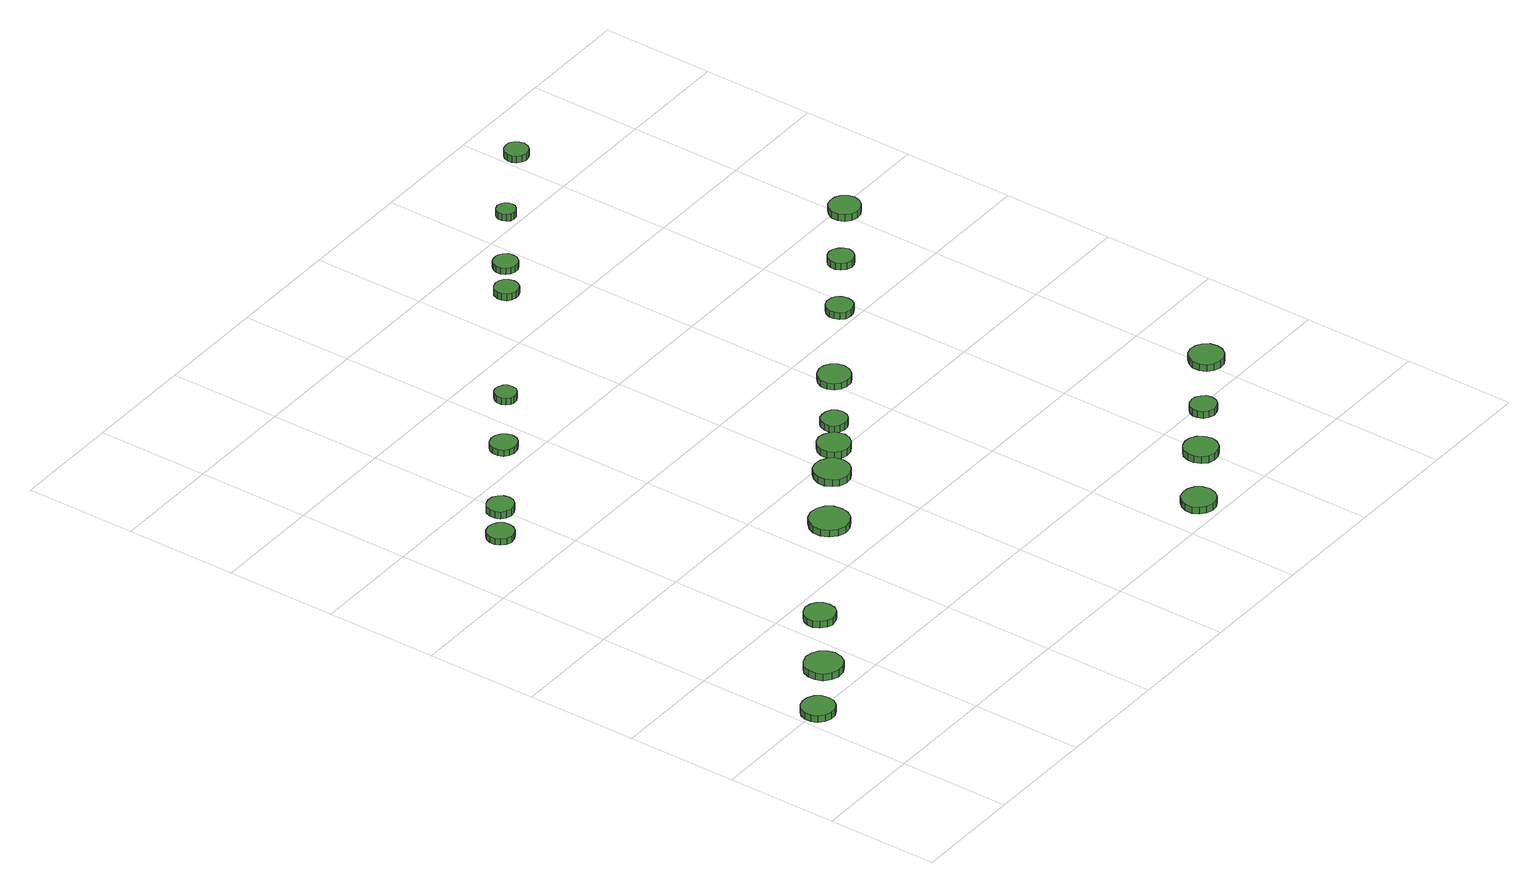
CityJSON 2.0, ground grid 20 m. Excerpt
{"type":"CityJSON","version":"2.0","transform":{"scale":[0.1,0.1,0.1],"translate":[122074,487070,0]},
"CityObjects":{
"tree1":{"type":"SolitaryVegetationObject","attributes":{"function":"something"},"geometry":[{"type":"MultiSurface","lod":"1","boundaries":[[[0,1,2,3,4,5,6,7,8,9,10,11,12,13,14]],[[15,16,17,18,19,20,21,22,23,24,25,26,27,28,29]],[[0,29,28,1]],[[1,28,27,2]],[[2,27,26,3]],[[3,26,25,4]],[[4,25,24,5]],[[5,24,23,6]],[[6,23,22,7]],[[7,22,21,8]],[[8,21,20,9]],[[9,20,19,10]],[[10,19,18,11]],[[11,18,17,12]],[[12,17,16,13]],[[13,16,15,14]],[[14,15,29,0]]]}]},
"tree2":{"type":"SolitaryVegetationObject","attributes":{"function":"something"},"geometry":[{"type":"MultiSurface","lod":"1","boundaries":[[[30,31,32,33,34,35,36,37,38,39,40,41,42,43,44]],[[45,46,47,48,49,50,51,52,53,54,55,56,57,58,59]],[[30,59,58,31]],[[31,58,57,32]],[[32,57,56,33]],[[33,56,55,34]],[[34,55,54,35]],[[35,54,53,36]],[[36,53,52,37]],[[37,52,51,38]],[[38,51,50,39]],[[39,50,49,40]],[[40,49,48,41]],[[41,48,47,42]],[[42,47,46,43]],[[43,46,45,44]],[[44,45,59,30]]]}]},
"tree3":{"type":"SolitaryVegetationObject","attributes":{"function":"something"},"geometry":[{"type":"MultiSurface","lod":"1","boundaries":[[[60,61,62,63,64,65,66,67,68,69,70,71,72,73,74]],[[75,76,77,78,79,80,81,82,83,84,85,86,87,88,89]],[[60,89,88,61]],[[61,88,87,62]],[[62,87,86,63]],[[63,86,85,64]],[[64,85,84,65]],[[65,84,83,66]],[[66,83,82,67]],[[67,82,81,68]],[[68,81,80,69]],[[69,80,79,70]],[[70,79,78,71]],[[71,78,77,72]],[[72,77,76,73]],[[73,76,75,74]],[[74,75,89,60]]]}]},
"tree4":{"type":"SolitaryVegetationObject","attributes":{"function":"something"},"geometry":[{"type":"MultiSurface","lod":"1","boundaries":[[[90,91,92,93,94,95,96,97,98,99,100,101,102,103,104]],[[105,106,107,108,109,110,111,112,113,114,115,116,117,118,119]],[[90,119,118,91]],[[91,118,117,92]],[[92,117,116,93]],[[93,116,115,94]],[[94,115,114,95]],[[95,114,113,96]],[[96,113,112,97]],[[97,112,111,98]],[[98,111,110,99]],[[99,110,109,100]],[[100,109,108,101]],[[101,108,107,102]],[[102,107,106,103]],[[103,106,105,104]],[[104,105,119,90]]]}]},
"tree5":{"type":"SolitaryVegetationObject","attributes":{"function":"something"},"geometry":[{"type":"MultiSurface","lod":"1","boundaries":[[[120,121,122,123,124,125,126,127,128,129,130,131,132,133,134]],[[135,136,137,138,139,140,141,142,143,144,145,146,147,148,149]],[[120,149,148,121]],[[121,148,147,122]],[[122,147,146,123]],[[123,146,145,124]],[[124,145,144,125]],[[125,144,143,126]],[[126,143,142,127]],[[127,142,141,128]],[[128,141,140,129]],[[129,140,139,130]],[[130,139,138,131]],[[131,138,137,132]],[[132,137,136,133]],[[133,136,135,134]],[[134,135,149,120]]]}]},
"tree6":{"type":"SolitaryVegetationObject","attributes":{"function":"something"},"geometry":[{"type":"MultiSurface","lod":"1","boundaries":[[[150,151,152,153,154,155,156,157,158,159,160,161,162,163,164]],[[165,166,167,168,169,170,171,172,173,174,175,176,177,178,179]],[[150,179,178,151]],[[151,178,177,152]],[[152,177,176,153]],[[153,176,175,154]],[[154,175,174,155]],[[155,174,173,156]],[[156,173,172,157]],[[157,172,171,158]],[[158,171,170,159]],[[159,170,169,160]],[[160,169,168,161]],[[161,168,167,162]],[[162,167,166,163]],[[163,166,165,164]],[[164,165,179,150]]]}]},
"tree7":{"type":"SolitaryVegetationObject","attributes":{"function":"something"},"geometry":[{"type":"MultiSurface","lod":"1","boundaries":[[[180,181,182,183,184,185,186,187,188,189,190,191,192,193,194]],[[195,196,197,198,199,200,201,202,203,204,205,206,207,208,209]],[[180,209,208,181]],[[181,208,207,182]],[[182,207,206,183]],[[183,206,205,184]],[[184,205,204,185]],[[185,204,203,186]],[[186,203,202,187]],[[187,202,201,188]],[[188,201,200,189]],[[189,200,199,190]],[[190,199,198,191]],[[191,198,197,192]],[[192,197,196,193]],[[193,196,195,194]],[[194,195,209,180]]]}]},
"tree8":{"type":"SolitaryVegetationObject","attributes":{"function":"something"},"geometry":[{"type":"MultiSurface","lod":"1","boundaries":[[[210,211,212,213,214,215,216,217,218,219,220,221,222,223,224]],[[225,226,227,228,229,230,231,232,233,234,235,236,237,238,239]],[[210,239,238,211]],[[211,238,237,212]],[[212,237,236,213]],[[213,236,235,214]],[[214,235,234,215]],[[215,234,233,216]],[[216,233,232,217]],[[217,232,231,218]],[[218,231,230,219]],[[219,230,229,220]],[[220,229,228,221]],[[221,228,227,222]],[[222,227,226,223]],[[223,226,225,224]],[[224,225,239,210]]]}]},
"tree9":{"type":"SolitaryVegetationObject","attributes":{"function":"something"},"geometry":[{"type":"MultiSurface","lod":"1","boundaries":[[[240,241,242,243,244,245,246,247,248,249,250,251,252,253,254]],[[255,256,257,258,259,260,261,262,263,264,265,266,267,268,269]],[[240,269,268,241]],[[241,268,267,242]],[[242,267,266,243]],[[243,266,265,244]],[[244,265,264,245]],[[245,264,263,246]],[[246,263,262,247]],[[247,262,261,248]],[[248,261,260,249]],[[249,260,259,250]],[[250,259,258,251]],[[251,258,257,252]],[[252,257,256,253]],[[253,256,255,254]],[[254,255,269,240]]]}]},
"tree10":{"type":"SolitaryVegetationObject","attributes":{"function":"something"},"geometry":[{"type":"MultiSurface","lod":"1","boundaries":[[[270,271,272,273,274,275,276,277,278,279,280,281,282,283,284]],[[285,286,287,288,289,290,291,292,293,294,295,296,297,298,299]],[[270,299,298,271]],[[271,298,297,272]],[[272,297,296,273]],[[273,296,295,274]],[[274,295,294,275]],[[275,294,293,276]],[[276,293,292,277]],[[277,292,291,278]],[[278,291,290,279]],[[279,290,289,280]],[[280,289,288,281]],[[281,288,287,282]],[[282,287,286,283]],[[283,286,285,284]],[[284,285,299,270]]]}]},
"tree11":{"type":"SolitaryVegetationObject","attributes":{"function":"something"},"geometry":[{"type":"MultiSurface","lod":"1","boundaries":[[[300,301,302,303,304,305,306,307,308,309,310,311,312,313,314]],[[315,316,317,318,319,320,321,322,323,324,325,326,327,328,329]],[[300,329,328,301]],[[301,328,327,302]],[[302,327,326,303]],[[303,326,325,304]],[[304,325,324,305]],[[305,324,323,306]],[[306,323,322,307]],[[307,322,321,308]],[[308,321,320,309]],[[309,320,319,310]],[[310,319,318,311]],[[311,318,317,312]],[[312,317,316,313]],[[313,316,315,314]],[[314,315,329,300]]]}]},
"tree12":{"type":"SolitaryVegetationObject","attributes":{"function":"something"},"geometry":[{"type":"MultiSurface","lod":"1","boundaries":[[[330,331,332,333,334,335,336,337,338,339,340,341,342,343,344]],[[345,346,347,348,349,350,351,352,353,354,355,356,357,358,359]],[[330,359,358,331]],[[331,358,357,332]],[[332,357,356,333]],[[333,356,355,334]],[[334,355,354,335]],[[335,354,353,336]],[[336,353,352,337]],[[337,352,351,338]],[[338,351,350,339]],[[339,350,349,340]],[[340,349,348,341]],[[341,348,347,342]],[[342,347,346,343]],[[343,346,345,344]],[[344,345,359,330]]]}]},
"tree13":{"type":"SolitaryVegetationObject","attributes":{"function":"something"},"geometry":[{"type":"MultiSurface","lod":"1","boundaries":[[[360,361,362,363,364,365,366,367,368,369,370,371,372,373,374]],[[375,376,377,378,379,380,381,382,383,384,385,386,387,388,389]],[[360,389,388,361]],[[361,388,387,362]],[[362,387,386,363]],[[363,386,385,364]],[[364,385,384,365]],[[365,384,383,366]],[[366,383,382,367]],[[367,382,381,368]],[[368,381,380,369]],[[369,380,379,370]],[[370,379,378,371]],[[371,378,377,372]],[[372,377,376,373]],[[373,376,375,374]],[[374,375,389,360]]]}]},
"tree14":{"type":"SolitaryVegetationObject","attributes":{"function":"something"},"geometry":[{"type":"MultiSurface","lod":"1","boundaries":[[[390,391,392,393,394,395,396,397,398,399,400,401,402,403,404]],[[405,406,407,408,409,410,411,412,413,414,415,416,417,418,419]],[[390,419,418,391]],[[391,418,417,392]],[[392,417,416,393]],[[393,416,415,394]],[[394,415,414,395]],[[395,414,413,396]],[[396,413,412,397]],[[397,412,411,398]],[[398,411,410,399]],[[399,410,409,400]],[[400,409,408,401]],[[401,408,407,402]],[[402,407,406,403]],[[403,406,405,404]],[[404,405,419,390]]]}]},
"tree15":{"type":"SolitaryVegetationObject","attributes":{"function":"something"},"geometry":[{"type":"MultiSurface","lod":"1","boundaries":[[[420,421,422,423,424,425,426,427,428,429,430,431,432,433,434]],[[435,436,437,438,439,440,441,442,443,444,445,446,447,448,449]],[[420,449,448,421]],[[421,448,447,422]],[[422,447,446,423]],[[423,446,445,424]],[[424,445,444,425]],[[425,444,443,426]],[[426,443,442,427]],[[427,442,441,428]],[[428,441,440,429]],[[429,440,439,430]],[[430,439,438,431]],[[431,438,437,432]],[[432,437,436,433]],[[433,436,435,434]],[[434,435,449,420]]]}]},
"tree16":{"type":"SolitaryVegetationObject","attributes":{"function":"something"},"geometry":[{"type":"MultiSurface","lod":"1","boundaries":[[[450,451,452,453,454,455,456,457,458,459,460,461,462,463,464]],[[465,466,467,468,469,470,471,472,473,474,475,476,477,478,479]],[[450,479,478,451]],[[451,478,477,452]],[[452,477,476,453]],[[453,476,475,454]],[[454,475,474,455]],[[455,474,473,456]],[[456,473,472,457]],[[457,472,471,458]],[[458,471,470,459]],[[459,470,469,460]],[[460,469,468,461]],[[461,468,467,462]],[[462,467,466,463]],[[463,466,465,464]],[[464,465,479,450]]]}]},
"tree17":{"type":"SolitaryVegetationObject","attributes":{"function":"something"},"geometry":[{"type":"MultiSurface","lod":"1","boundaries":[[[480,481,482,483,484,485,486,487,488,489,490,491,492,493,494]],[[495,496,497,498,499,500,501,502,503,504,505,506,507,508,509]],[[480,509,508,481]],[[481,508,507,482]],[[482,507,506,483]],[[483,506,505,484]],[[484,505,504,485]],[[485,504,503,486]],[[486,503,502,487]],[[487,502,501,488]],[[488,501,500,489]],[[489,500,499,490]],[[490,499,498,491]],[[491,498,497,492]],[[492,497,496,493]],[[493,496,495,494]],[[494,495,509,480]]]}]},
"tree18":{"type":"SolitaryVegetationObject","attributes":{"function":"something"},"geometry":[{"type":"MultiSurface","lod":"1","boundaries":[[[510,511,512,513,514,515,516,517,518,519,520,521,522,523,524]],[[525,526,527,528,529,530,531,532,533,534,535,536,537,538,539]],[[510,539,538,511]],[[511,538,537,512]],[[512,537,536,513]],[[513,536,535,514]],[[514,535,534,515]],[[515,534,533,516]],[[516,533,532,517]],[[517,532,531,518]],[[518,531,530,519]],[[519,530,529,520]],[[520,529,528,521]],[[521,528,527,522]],[[522,527,526,523]],[[523,526,525,524]],[[524,525,539,510]]]}]},
"tree19":{"type":"SolitaryVegetationObject","attributes":{"function":"something"},"geometry":[{"type":"MultiSurface","lod":"1","boundaries":[[[540,541,542,543,544,545,546,547,548,549,550,551,552,553,554]],[[555,556,557,558,559,560,561,562,563,564,565,566,567,568,569]],[[540,569,568,541]],[[541,568,567,542]],[[542,567,566,543]],[[543,566,565,544]],[[544,565,564,545]],[[545,564,563,546]],[[546,563,562,547]],[[547,562,561,548]],[[548,561,560,549]],[[549,560,559,550]],[[550,559,558,551]],[[551,558,557,552]],[[552,557,556,553]],[[553,556,555,554]],[[554,555,569,540]]]}]},
"tree20":{"type":"SolitaryVegetationObject","attributes":{"function":"something"},"geometry":[{"type":"MultiSurface","lod":"1","boundaries":[[[570,571,572,573,574,575,576,577,578,579,580,581,582,583,584]],[[585,586,587,588,589,590,591,592,593,594,595,596,597,598,599]],[[570,599,598,571]],[[571,598,597,572]],[[572,597,596,573]],[[573,596,595,574]],[[574,595,594,575]],[[575,594,593,576]],[[576,593,592,577]],[[577,592,591,578]],[[578,591,590,579]],[[579,590,589,580]],[[580,589,588,581]],[[581,588,587,582]],[[582,587,586,583]],[[583,586,585,584]],[[584,585,599,570]]]}]},
"tree21":{"type":"SolitaryVegetationObject","attributes":{"function":"something"},"geometry":[{"type":"MultiSurface","lod":"1","boundaries":[[[600,601,602,603,604,605,606,607,608,609,610,611,612,613,614]],[[615,616,617,618,619,620,621,622,623,624,625,626,627,628,629]],[[600,629,628,601]],[[601,628,627,602]],[[602,627,626,603]],[[603,626,625,604]],[[604,625,624,605]],[[605,624,623,606]],[[606,623,622,607]],[[607,622,621,608]],[[608,621,620,609]],[[609,620,619,610]],[[610,619,618,611]],[[611,618,617,612]],[[612,617,616,613]],[[613,616,615,614]],[[614,615,629,600]]]}]},
"tree22":{"type":"SolitaryVegetationObject","attributes":{"function":"something"},"geometry":[{"type":"MultiSurface","lod":"1","boundaries":[[[630,631,632,633,634,635,636,637,638,639,640,641,642,643,644]],[[645,646,647,648,649,650,651,652,653,654,655,656,657,658,659]],[[630,659,658,631]],[[631,658,657,632]],[[632,657,656,633]],[[633,656,655,634]],[[634,655,654,635]],[[635,654,653,636]],[[636,653,652,637]],[[637,652,651,638]],[[638,651,650,639]],[[639,650,649,640]],[[640,649,648,641]],[[641,648,647,642]],[[642,647,646,643]],[[643,646,645,644]],[[644,645,659,630]]]}]},
"tree23":{"type":"SolitaryVegetationObject","attributes":{"function":"something"},"geometry":[{"type":"MultiSurface","lod":"1","boundaries":[[[660,661,662,663,664,665,666,667,668,669,670,671,672,673,674]],[[675,676,677,678,679,680,681,682,683,684,685,686,687,688,689]],[[660,689,688,661]],[[661,688,687,662]],[[662,687,686,663]],[[663,686,685,664]],[[664,685,684,665]],[[665,684,683,666]],[[666,683,682,667]],[[667,682,681,668]],[[668,681,680,669]],[[669,680,679,670]],[[670,679,678,671]],[[671,678,677,672]],[[672,677,676,673]],[[673,676,675,674]],[[674,675,689,660]]]}]}
},
"vertices":[
[64,197,16],[62,209,16],[55,218,16],[44,224,16],[32,225,16],[21,222,16],[12,214,16],[7,203,16],[7,191,16],[12,180,16],[21,172,16],[32,168,16],[44,169,16],[55,175,16],[62,185,16],[62,185,3],[55,175,3],[44,169,3],[32,168,3],[21,172,3],[12,180,3],[7,191,3],[7,203,3],[12,214,3],[21,222,3],[32,225,3],[44,224,3],[55,218,3],[62,209,3],[64,197,3],
[173,261,16],[170,274,16],[162,285,16],[150,292,16],[136,294,16],[123,289,16],[112,280,16],[107,268,16],[107,254,16],[112,241,16],[123,232,16],[136,228,16],[150,229,16],[162,236,16],[170,247,16],[170,247,3],[162,236,3],[150,229,3],[136,228,3],[123,232,3],[112,241,3],[107,254,3],[107,268,3],[112,280,3],[123,289,3],[136,294,3],[150,292,3],[162,285,3],[170,274,3],[173,261,3],
[273,345,21],[271,356,21],[264,365,21],[255,370,21],[243,372,21],[233,368,21],[224,361,21],[219,350,21],[219,339,21],[224,329,21],[233,321,21],[243,317,21],[255,319,21],[264,324,21],[271,333,21],[271,333,8],[264,324,8],[255,319,8],[243,317,8],[233,321,8],[224,329,8],[219,339,8],[219,350,8],[224,361,8],[233,368,8],[243,372,8],[255,370,8],[264,365,8],[271,356,8],[273,345,8],
[158,902,17],[156,911,17],[150,919,17],[141,924,17],[132,925,17],[122,922,17],[115,915,17],[111,907,17],[111,897,17],[115,888,17],[122,881,17],[132,878,17],[141,879,17],[150,884,17],[156,892,17],[156,892,5],[150,884,5],[141,879,5],[132,878,5],[122,881,5],[115,888,5],[111,897,5],[111,907,5],[115,915,5],[122,922,5],[132,925,5],[141,924,5],[150,919,5],[156,911,5],[158,902,5],
[222,948,15],[220,957,15],[214,965,15],[206,970,15],[196,971,15],[187,968,15],[179,962,15],[175,953,15],[175,943,15],[179,934,15],[187,928,15],[196,925,15],[206,926,15],[214,931,15],[220,938,15],[220,938,2],[214,931,2],[206,926,2],[196,925,2],[187,928,2],[179,934,2],[175,943,2],[175,953,2],[179,962,2],[187,968,2],[196,971,2],[206,970,2],[214,965,2],[220,957,2],[222,948,2],
[510,491,16],[507,505,16],[499,517,16],[486,524,16],[472,526,16],[458,521,16],[447,511,16],[441,498,16],[441,484,16],[447,471,16],[458,461,16],[472,456,16],[486,458,16],[499,465,16],[507,477,16],[507,477,3],[499,465,3],[486,458,3],[472,456,3],[458,461,3],[447,471,3],[441,484,3],[441,498,3],[447,511,3],[458,521,3],[472,526,3],[486,524,3],[499,517,3],[507,505,3],[510,491,3],
[366,1045,16],[364,1054,16],[358,1062,16],[349,1067,16],[340,1068,16],[330,1065,16],[323,1059,16],[319,1050,16],[319,1040,16],[323,1031,16],[330,1025,16],[340,1022,16],[349,1023,16],[358,1027,16],[364,1035,16],[364,1035,4],[358,1027,4],[349,1023,4],[340,1022,4],[330,1025,4],[323,1031,4],[319,1040,4],[319,1050,4],[323,1059,4],[330,1065,4],[340,1068,4],[349,1067,4],[358,1062,4],[364,1054,4],[366,1045,4],
[624,569,15],[621,582,15],[613,593,15],[602,599,15],[589,601,15],[576,597,15],[567,588,15],[561,576,15],[561,563,15],[567,551,15],[576,542,15],[589,538,15],[602,539,15],[613,546,15],[621,556,15],[621,556,2],[613,546,2],[602,539,2],[589,538,2],[576,542,2],[567,551,2],[561,563,2],[561,576,2],[567,588,2],[576,597,2],[589,601,2],[602,599,2],[613,593,2],[621,582,2],[624,569,2],
[473,1122,20],[472,1130,20],[467,1136,20],[460,1140,20],[452,1141,20],[445,1139,20],[439,1133,20],[436,1126,20],[436,1118,20],[439,1111,20],[445,1105,20],[452,1103,20],[460,1104,20],[467,1108,20],[472,1114,20],[472,1114,7],[467,1108,7],[460,1104,7],[452,1103,7],[445,1105,7],[439,1111,7],[436,1118,7],[436,1126,7],[439,1133,7],[445,1139,7],[452,1141,7],[460,1140,7],[467,1136,7],[472,1130,7],[473,1122,7],
[683,610,16],[680,622,16],[673,631,16],[663,637,16],[651,639,16],[639,635,16],[631,627,16],[626,616,16],[626,604,16],[631,593,16],[639,585,16],[651,581,16],[663,583,16],[673,589,16],[680,598,16],[680,598,3],[673,589,3],[663,583,3],[651,581,3],[639,585,3],[631,593,3],[626,604,3],[626,616,3],[631,627,3],[639,635,3],[651,639,3],[663,637,3],[673,631,3],[680,622,3],[683,610,3],
[898,36,21],[895,48,21],[888,58,21],[877,64,21],[865,65,21],[853,62,21],[844,53,21],[839,42,21],[839,29,21],[844,18,21],[853,10,21],[865,6,21],[877,7,21],[888,13,21],[895,23,21],[895,23,8],[888,13,8],[877,7,8],[865,6,8],[853,10,8],[844,18,8],[839,29,8],[839,42,8],[844,53,8],[853,62,8],[865,65,8],[877,64,8],[888,58,8],[895,48,8],[898,36,8],
[733,650,16],[731,659,16],[725,667,16],[717,671,16],[708,672,16],[698,670,16],[691,663,16],[688,654,16],[688,645,16],[691,636,16],[698,630,16],[708,627,16],[717,628,16],[725,633,16],[731,640,16],[731,640,3],[725,633,3],[717,628,3],[708,627,3],[698,630,3],[691,636,3],[688,645,3],[688,654,3],[691,663,3],[698,670,3],[708,672,3],[717,671,3],[725,667,3],[731,659,3],[733,650,3],
[1017,117,20],[1014,129,20],[1007,139,20],[996,146,20],[984,147,20],[972,143,20],[963,135,20],[958,123,20],[958,111,20],[963,99,20],[972,91,20],[984,87,20],[996,89,20],[1007,95,20],[1014,105,20],[1014,105,7],[1007,95,7],[996,89,7],[984,87,7],[972,91,7],[963,99,7],[958,111,7],[958,123,7],[963,135,7],[972,143,7],[984,147,7],[996,146,7],[1007,139,7],[1014,129,7],[1017,117,7],
[841,724,15],[838,735,15],[831,745,15],[821,751,15],[809,752,15],[798,748,15],[789,740,15],[784,730,15],[784,718,15],[789,707,15],[798,699,15],[809,695,15],[821,696,15],[831,702,15],[838,712,15],[838,712,3],[831,702,3],[821,696,3],[809,695,3],[798,699,3],[789,707,3],[784,718,3],[784,730,3],[789,740,3],[798,748,3],[809,752,3],[821,751,3],[831,745,3],[838,735,3],[841,724,3],
[717,1294,20],[715,1303,20],[710,1310,20],[702,1314,20],[694,1315,20],[685,1312,20],[679,1307,20],[675,1298,20],[675,1290,20],[679,1281,20],[685,1276,20],[694,1273,20],[702,1274,20],[710,1278,20],[715,1285,20],[715,1285,7],[710,1278,7],[702,1274,7],[694,1273,7],[685,1276,7],[679,1281,7],[675,1290,7],[675,1298,7],[679,1307,7],[685,1312,7],[694,1315,7],[702,1314,7],[710,1310,7],[715,1303,7],[717,1294,7],
[1112,185,19],[1110,195,19],[1104,202,19],[1096,207,19],[1087,208,19],[1077,205,19],[1070,199,19],[1066,190,19],[1066,181,19],[1070,172,19],[1077,166,19],[1087,163,19],[1096,164,19],[1104,168,19],[1110,176,19],[1110,176,6],[1104,168,6],[1096,164,6],[1087,163,6],[1077,166,6],[1070,172,6],[1066,181,6],[1066,190,6],[1070,199,6],[1077,205,6],[1087,208,6],[1096,207,6],[1104,202,6],[1110,195,6],[1112,185,6],
[777,1339,18],[776,1348,18],[770,1355,18],[763,1360,18],[754,1360,18],[745,1358,18],[739,1352,18],[735,1344,18],[735,1335,18],[739,1327,18],[745,1321,18],[754,1318,18],[763,1319,18],[770,1323,18],[776,1331,18],[776,1331,6],[770,1323,6],[763,1319,6],[754,1318,6],[745,1321,6],[739,1327,6],[735,1335,6],[735,1344,6],[739,1352,6],[745,1358,6],[754,1360,6],[763,1360,6],[770,1355,6],[776,1348,6],[777,1339,6],
[999,830,15],[997,840,15],[992,848,15],[983,852,15],[974,854,15],[964,851,15],[957,844,15],[953,835,15],[953,826,15],[957,817,15],[964,810,15],[974,807,15],[983,808,15],[992,813,15],[997,821,15],[997,821,2],[992,813,2],[983,808,2],[974,807,2],[964,810,2],[957,817,2],[953,826,2],[953,835,2],[957,844,2],[964,851,2],[974,854,2],[983,852,2],[992,848,2],[997,840,2],[999,830,2],
[1237,265,17],[1235,277,17],[1227,287,17],[1217,293,17],[1204,295,17],[1192,291,17],[1183,282,17],[1178,271,17],[1178,258,17],[1183,247,17],[1192,239,17],[1204,235,17],[1217,236,17],[1227,242,17],[1235,253,17],[1235,253,4],[1227,242,4],[1217,236,4],[1204,235,4],[1192,239,4],[1183,247,4],[1178,258,4],[1178,271,4],[1183,282,4],[1192,291,4],[1204,295,4],[1217,293,4],[1227,287,4],[1235,277,4],[1237,265,4],
[891,1423,20],[890,1430,20],[886,1435,20],[880,1439,20],[873,1440,20],[866,1438,20],[861,1433,20],[858,1427,20],[858,1420,20],[861,1413,20],[866,1408,20],[873,1406,20],[880,1407,20],[886,1411,20],[890,1416,20],[890,1416,7],[886,1411,7],[880,1407,7],[873,1406,7],[866,1408,7],[861,1413,7],[858,1420,7],[858,1427,7],[861,1433,7],[866,1438,7],[873,1440,7],[880,1439,7],[886,1435,7],[890,1430,7],[891,1423,7],
[1111,909,16],[1109,918,16],[1103,925,16],[1095,930,16],[1086,931,16],[1077,928,16],[1070,922,16],[1066,913,16],[1066,904,16],[1070,896,16],[1077,889,16],[1086,886,16],[1095,887,16],[1103,892,16],[1109,900,16],[1109,900,3],[1103,892,3],[1095,887,3],[1086,886,3],[1077,889,3],[1070,896,3],[1066,904,3],[1066,913,3],[1070,922,3],[1077,928,3],[1086,931,3],[1095,930,3],[1103,925,3],[1109,918,3],[1111,909,3],
[1043,1509,19],[1041,1517,19],[1036,1524,19],[1029,1529,19],[1020,1529,19],[1012,1527,19],[1005,1521,19],[1002,1513,19],[1002,1504,19],[1005,1497,19],[1012,1491,19],[1020,1488,19],[1029,1489,19],[1036,1493,19],[1041,1500,19],[1041,1500,6],[1036,1493,6],[1029,1489,6],[1020,1488,6],[1012,1491,6],[1005,1497,6],[1002,1504,6],[1002,1513,6],[1005,1521,6],[1012,1527,6],[1020,1529,6],[1029,1529,6],[1036,1524,6],[1041,1517,6],[1043,1509,6],
[1238,989,14],[1235,1000,14],[1228,1010,14],[1219,1015,14],[1207,1016,14],[1196,1013,14],[1188,1005,14],[1183,995,14],[1183,983,14],[1188,973,14],[1196,965,14],[1207,962,14],[1219,963,14],[1228,969,14],[1235,978,14],[1235,978,1],[1228,969,1],[1219,963,1],[1207,962,1],[1196,965,1],[1188,973,1],[1183,983,1],[1183,995,1],[1188,1005,1],[1196,1013,1],[1207,1016,1],[1219,1015,1],[1228,1010,1],[1235,1000,1],[1238,989,1]
]}
